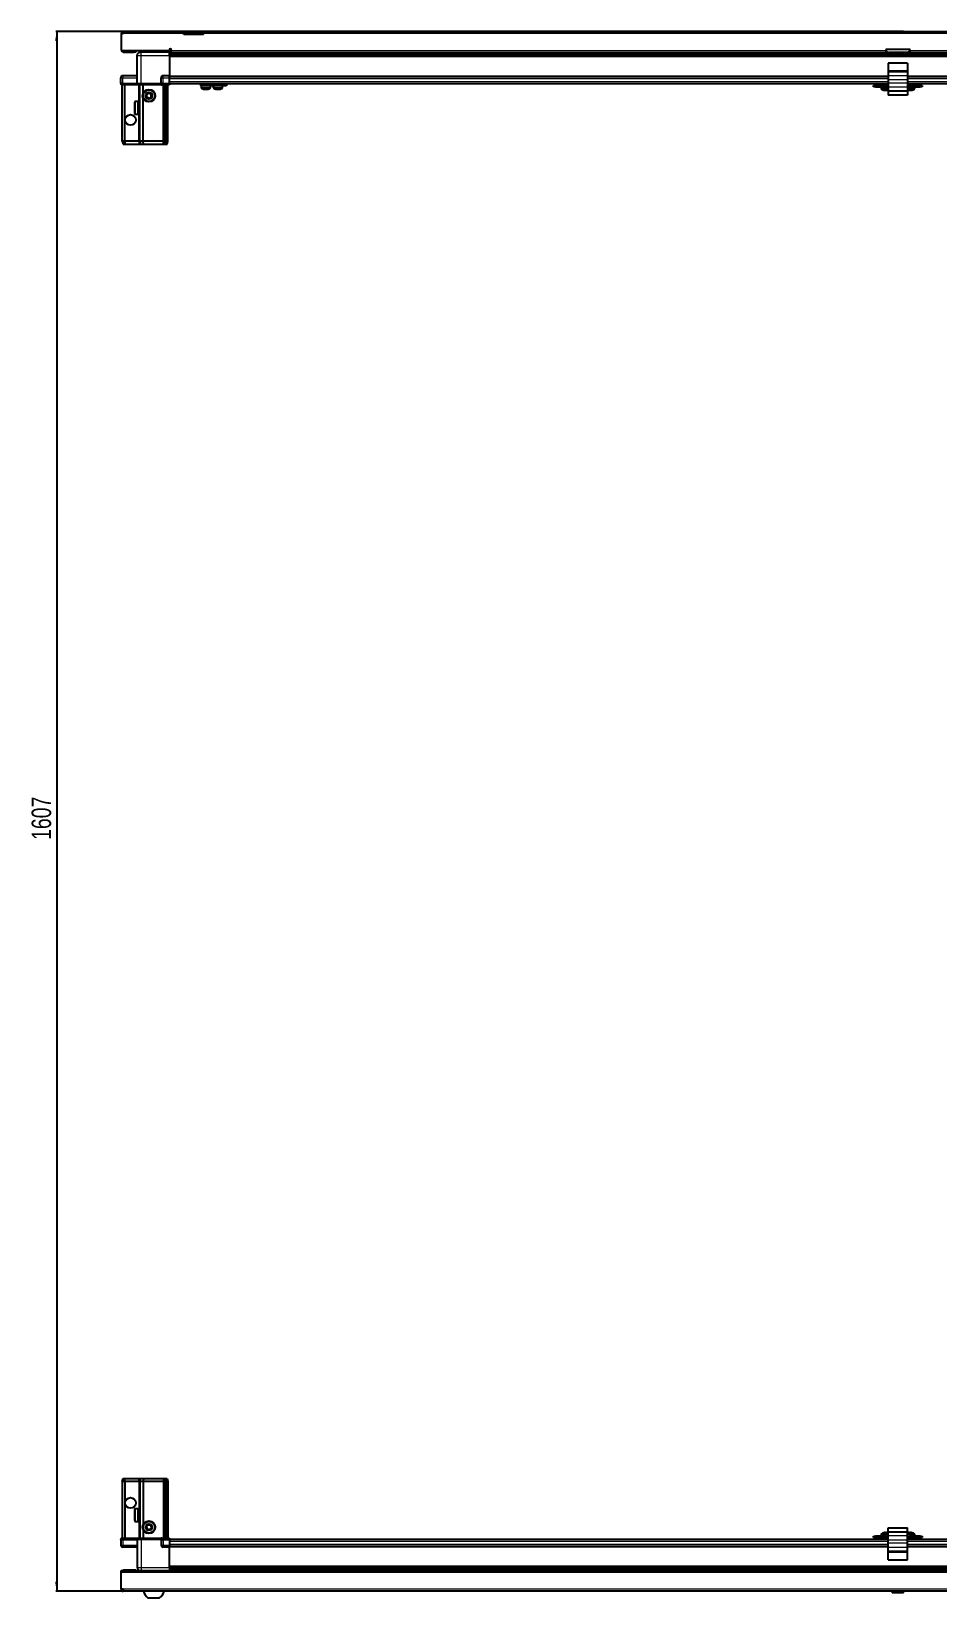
# Model space of a CAD drawing. Header units: millimetres. Extents: x 1132 to 6675, y -642 to 1878.
# Drawn here: x 1220 to 2154, y -642 to 971 of the extents above; entities that cross this region are included whole.
import ezdxf

# ---------------------------------------------------------------- set-up
doc = ezdxf.new("R2010")
doc.units = ezdxf.units.MM
doc.layers.add('FORMAT', color=7, linetype='Continuous')
doc.styles.add('SLDTEXTSTYLE0', font='TXT', dxfattribs={"width": 0.75})
doc.dimstyles.new('SLDDIMSTYLE0', dxfattribs={"dimtxt": 20, "dimasz": 10, "dimexe": 0, "dimexo": 0.0625, "dimgap": 5, "dimtad": 2, "dimdec": 1, "dimrnd": 1e-09, "dimzin": 12, "dimdsep": 46, "dimtxsty": 'SLDTEXTSTYLE0', "dimsah": 1, "dimcen": 0.09, "dimadec": 0, "dimazin": 3, "dimtfac": 1, "dimtofl": 0, "dimtmove": 0, "dimatfit": 3, "dimfxl": 0, "dimfrac": 2, "dimtolj": 1, "dimtzin": 12, "dimarcsym": 0})

# ---------------------------------------------------------------- blocks, each defined once
blk = doc.blocks.new('_D_9')
at = {"layer": 'FORMAT'}
for p, q in [((2106.7, 971.4), (1245.5, 971.4)), ((1246.5, 971.4), (1246.5, -635.6)), ((1315.1, -635.6), (1245.5, -635.6))]:
    blk.add_line(p, q, dxfattribs=at)
for points in [[(1246.5, 971.4), (1244.9, 961.4), (1248, 961.4)], [(1246.5, -635.6), (1248, -625.6), (1244.9, -625.6)]]:
    blk.add_solid(points, dxfattribs=at)
at = {"layer": 'FORMAT', "insert": (1220.7, 138.4), "char_height": 20, "attachment_point": 1, "rotation": 90, "style": 'SLDTEXTSTYLE0'}
blk.add_mtext('1607', dxfattribs=at)

msp = doc.modelspace()

# ---------------------------------------------------------------- linework, layer by layer
at = {"color": 7, "linetype": 'Continuous', "lineweight": 25}
for p, q in [((1313.99, 969.04), (1312.99, 969.04)), ((1312.99, 969.04), (1312.99, 968.14)), ((1313.99, 969.04), (1313.99, 968.14)), ((1314.59, 971.14), (1377.49, 971.14)), ((1377.49, 969.04), (1377.49, 971.14)), ((1377.49, 971.14), (1387.49, 971.14)), ((1387.49, 969.64), (1377.49, 969.64)), ((1377.49, 968.14), (1377.49, 969.04)), ((1387.49, 971.14), (1397.49, 971.14)), ((1397.49, 969.64), (1387.49, 969.64)), ((1397.49, 971.14), (1397.49, 969.04)), ((1397.49, 971.14), (2827.49, 971.14)), ((1397.49, 968.14), (1397.49, 969.04)), ((2106.7, 971.44), (2106.7, 971.14)), ((2106.7, 971.44), (2118.27, 971.44)), ((2118.27, 971.14), (2118.27, 971.44)), ((1312.99, 968.14), (1312.99, 951.64)), ((1313.99, 968.14), (1312.99, 968.14)), ((1362.49, 951.64), (1362.49, 952.49)), ((1364.49, 952.49), (1364.49, 951.74)), ((1397.49, 968.14), (1377.49, 968.14)), ((2124.99, 952.64), (2099.99, 952.64)), ((2099.99, 952.64), (2099.99, 951.74)), ((2124.99, 951.74), (2124.99, 952.64)), ((1312.99, 951.64), (1362.49, 951.64)), ((1315.09, 950.14), (1325.99, 950.14)), ((1327.99, 950.14), (1325.99, 950.14)), ((1327.99, 951.64), (1327.99, 950.14)), ((1329.49, 917.64), (1329.49, 946.64)), ((1333.24, 951.64), (1333.24, 950.14)), ((1362.49, 950.14), (1333.49, 950.14)), ((1359.74, 950.14), (1359.74, 951.64)), ((1362.49, 951.64), (1362.49, 950.14)), ((1362.49, 949.49), (1386.37, 949.49)), ((2862.49, 947.7), (1362.49, 947.7)), ((2862.49, 947.66), (1362.49, 947.66)), ((1362.49, 946.64), (1362.49, 925.64)), ((1364.49, 949.64), (1364.49, 951.74)), ((1364.49, 949.64), (2099.99, 949.64)), ((1380.99, 949.64), (1380.99, 949.49)), ((1381.15, 949.64), (1381.15, 949.49)), ((1381.36, 949.64), (1381.36, 949.49)), ((1381.91, 949.64), (1381.91, 949.49)), ((1382.32, 949.64), (1382.32, 949.49)), ((1383.21, 949.64), (1383.21, 949.49)), ((1383.79, 949.64), (1383.79, 949.49)), ((1384.93, 949.64), (1384.93, 949.49)), ((1385.63, 949.64), (1385.63, 949.49)), ((1386.37, 949.49), (1386.91, 949.49)), ((1386.91, 949.64), (1386.91, 949.49)), ((1386.91, 949.49), (1387.64, 949.49)), ((1386.91, 949.49), (1386.91, 949.49)), ((1387.09, 949.64), (1387.09, 949.49)), ((1387.59, 949.64), (1387.59, 949.49)), ((1387.64, 949.64), (1387.64, 949.49)), ((1387.64, 949.49), (1388.61, 949.49)), ((1387.64, 949.49), (1387.64, 949.49)), ((1388.61, 949.49), (2836.37, 949.49)), ((1388.93, 949.64), (1388.93, 949.49)), ((1388.95, 949.64), (1388.95, 949.49)), ((1389.64, 949.64), (1389.64, 949.49)), ((1390.82, 949.64), (1390.82, 949.49)), ((1391.43, 949.64), (1391.43, 949.49)), ((1392.38, 949.64), (1392.38, 949.49)), ((1392.84, 949.64), (1392.84, 949.49)), ((1393.47, 949.64), (1393.47, 949.49)), ((1393.72, 949.64), (1393.72, 949.49)), ((1393.96, 949.64), (1393.96, 949.49)), ((1393.99, 949.64), (1393.99, 949.49)), ((2099.99, 951.74), (2099.99, 949.64)), ((2122.49, 938.59), (2102.49, 938.59)), ((2102.49, 938.59), (2102.49, 930.86)), ((2121.99, 949.64), (2102.99, 949.64)), ((2122.49, 938.59), (2122.49, 930.86)), ((2124.99, 949.64), (2124.99, 951.74)), ((2124.99, 949.64), (2860.49, 949.64)), ((1312.49, 917.64), (1312.49, 923.64)), ((1329.49, 925.64), (1314.49, 925.64)), ((1353.99, 917.64), (1353.99, 923.64)), ((1362.49, 925.64), (1355.99, 925.64)), ((1362.49, 923.64), (1362.49, 925.64)), ((1362.49, 924.99), (2102.49, 924.99)), ((1362.49, 917.64), (1362.49, 923.64)), ((2102.49, 930.86), (2102.49, 929.42)), ((2102.49, 929.42), (2102.49, 925.65)), ((2102.49, 925.65), (2102.49, 921.33)), ((2102.49, 921.33), (2102.49, 918.1)), ((2122.49, 930.86), (2122.49, 929.42)), ((2122.49, 929.42), (2122.49, 925.65)), ((2122.49, 925.65), (2122.49, 921.33)), ((2122.49, 924.99), (2862.49, 924.99)), ((2122.49, 921.33), (2122.49, 918.1)), ((1312.49, 917.64), (1312.49, 917.31)), ((1312.49, 917.64), (1312.49, 917.64)), ((1312.49, 917.64), (1312.49, 917.31)), ((1314.49, 917.64), (1312.49, 917.64)), ((1312.49, 917.31), (1312.99, 916.44)), ((1312.49, 917.31), (1312.99, 916.44)), ((1312.99, 916.44), (1314.49, 916.44)), ((1313.99, 858.14), (1313.99, 916.44)), ((1314.49, 917.64), (1329.29, 917.64)), ((1329.29, 916.44), (1314.49, 916.44)), ((1316.49, 858.14), (1316.49, 916.44)), ((1329.29, 917.64), (1329.49, 917.64)), ((1329.49, 916.44), (1329.29, 916.44)), ((1329.49, 917.64), (1329.49, 916.44)), ((1329.49, 917.64), (1333.49, 917.64)), ((1333.49, 916.44), (1329.49, 916.44)), ((1331.99, 858.14), (1331.99, 916.44)), ((1333.49, 917.64), (1353.79, 917.64)), ((1353.79, 916.44), (1333.49, 916.44)), ((1335.49, 907.64), (1335.49, 916.44)), ((1353.79, 917.64), (1353.99, 917.64)), ((1353.99, 916.44), (1353.79, 916.44)), ((1353.99, 917.64), (1353.99, 916.44)), ((1355.99, 917.64), (1353.99, 917.64)), ((1353.99, 917.64), (1355.99, 917.64)), ((1353.99, 916.44), (1354.67, 916.44)), ((1362.49, 916.44), (1354.67, 916.44)), ((1355.99, 917.64), (1362.49, 917.64)), ((1355.99, 917.31), (1362.49, 917.31)), ((1356.99, 858.14), (1356.99, 916.44)), ((1357.99, 858.14), (1357.99, 916.44)), ((1359.49, 858.14), (1359.49, 916.44)), ((1360.99, 858.14), (1360.99, 916.44)), ((1362.49, 917.79), (2102.49, 917.79)), ((1362.49, 917.64), (1362.49, 917.31)), ((1362.49, 917.31), (1362.49, 916.44)), ((1394.94, 915.29), (1394.94, 917.79)), ((1397.94, 915.29), (1394.94, 915.29)), ((1395.29, 915.29), (1395.29, 913.39)), ((1397.94, 917.79), (1397.94, 915.29)), ((1418.14, 915.29), (1397.94, 915.29)), ((1404.79, 913.39), (1404.79, 915.29)), ((1407.74, 915.29), (1407.74, 913.39)), ((1407.79, 915.29), (1407.79, 913.39)), ((1417.29, 913.39), (1417.29, 915.29)), ((1418.14, 915.29), (1418.14, 917.79)), ((1421.14, 915.29), (1418.14, 915.29)), ((1421.14, 917.79), (1421.14, 915.29)), ((2087.49, 914.29), (2087.49, 915.79)), ((2087.49, 915.79), (2089.49, 915.79)), ((2089.49, 914.29), (2087.49, 914.29)), ((2089.49, 915.79), (2089.49, 914.29)), ((2089.49, 915.79), (2100.74, 915.79)), ((2089.49, 914.29), (2100.74, 914.29)), ((2095.24, 914.29), (2095.24, 912.39)), ((2097.49, 917.79), (2097.49, 915.79)), ((2100.74, 914.29), (2100.74, 915.79)), ((2100.74, 915.79), (2102.49, 915.79)), ((2102.49, 914.29), (2100.74, 914.29)), ((2102.49, 918.1), (2102.49, 913.77)), ((2102.49, 913.77), (2102.49, 909.79)), ((2122.49, 909.79), (2102.49, 909.79)), ((2102.49, 909.79), (2102.49, 905.79)), ((2122.49, 905.79), (2102.49, 905.79)), ((2122.49, 918.1), (2122.49, 913.77)), ((2122.49, 917.79), (2862.49, 917.79)), ((2122.49, 915.79), (2124.24, 915.79)), ((2124.24, 914.29), (2122.49, 914.29)), ((2122.49, 913.77), (2122.49, 909.79)), ((2122.49, 910.99), (2122.74, 910.91)), ((2122.49, 909.79), (2122.49, 905.79)), ((2124.24, 915.79), (2124.24, 914.29)), ((2124.24, 915.79), (2135.49, 915.79)), ((2124.24, 914.29), (2135.49, 914.29)), ((2127.49, 915.79), (2127.49, 917.79)), ((2129.74, 912.39), (2129.74, 914.29)), ((2135.49, 914.29), (2135.49, 915.79)), ((2135.49, 915.79), (2137.49, 915.79)), ((2137.49, 914.29), (2135.49, 914.29)), ((2137.49, 915.79), (2137.49, 914.29)), ((1326.79, 886.94), (1326.79, 898.34)), ((1330.49, 899.14), (1327.59, 899.14)), ((1329.99, 899.05), (1330.49, 899.05)), ((1329.99, 899.05), (1329.99, 898.88)), ((1329.99, 898.88), (1330.49, 898.88)), ((1329.99, 898.39), (1330.49, 898.39)), ((1329.99, 898.39), (1329.99, 898.01)), ((1329.99, 898.01), (1330.49, 898.01)), ((1329.99, 897.18), (1330.49, 897.18)), ((1329.99, 897.18), (1329.99, 896.62)), ((1329.99, 896.62), (1330.49, 896.62)), ((1329.99, 895.52), (1330.49, 895.52)), ((1329.99, 895.52), (1329.99, 894.84)), ((1329.99, 894.84), (1330.49, 894.84)), ((1329.99, 893.58), (1330.49, 893.58)), ((1329.99, 893.58), (1329.99, 892.84)), ((1329.99, 893.27), (1330.49, 893.27)), ((1329.99, 892.84), (1330.49, 892.84)), ((1329.99, 891.54), (1330.49, 891.54)), ((1329.99, 891.54), (1329.99, 890.82)), ((1329.99, 891.41), (1330.49, 891.41)), ((1329.99, 890.82), (1330.49, 890.82)), ((1329.99, 889.62), (1330.49, 889.62)), ((1329.99, 889.62), (1329.99, 888.98)), ((1329.99, 888.98), (1330.49, 888.98)), ((1329.99, 887.99), (1330.49, 887.99)), ((1329.99, 887.99), (1329.99, 887.5)), ((1329.99, 887.5), (1330.49, 887.5)), ((1330.49, 899.05), (1330.49, 899.14)), ((1330.49, 898.88), (1330.49, 899.05)), ((1330.49, 898.39), (1330.49, 898.88)), ((1330.49, 898.01), (1330.49, 898.39)), ((1330.49, 897.18), (1330.49, 898.01)), ((1330.49, 896.62), (1330.49, 897.18)), ((1330.59, 897.04), (1330.49, 897.04)), ((1330.49, 895.52), (1330.49, 896.62)), ((1330.49, 894.84), (1330.49, 895.52)), ((1330.49, 893.58), (1330.49, 894.84)), ((1330.49, 893.27), (1330.49, 893.58)), ((1330.49, 891.54), (1330.49, 892.84)), ((1330.49, 890.82), (1330.49, 891.41)), ((1330.49, 889.62), (1330.49, 890.82)), ((1330.49, 888.98), (1330.49, 889.62)), ((1330.49, 887.99), (1330.49, 888.98)), ((1330.49, 888.24), (1330.59, 888.24)), ((1330.49, 887.5), (1330.49, 887.99)), ((1330.49, 886.81), (1330.49, 887.5)), ((1330.59, 895.53), (1330.59, 897.04)), ((1330.59, 888.24), (1330.59, 895.53)), ((1331.47, 895.95), (1330.99, 896.64)), ((1330.99, 888.64), (1330.99, 896.64)), ((1330.99, 888.64), (1331.47, 889.33)), ((1331.96, 896.64), (1331.47, 895.95)), ((1331.47, 889.33), (1331.47, 895.95)), ((1331.47, 889.33), (1331.96, 888.64)), ((1331.99, 896.64), (1331.96, 896.64)), ((1331.96, 888.64), (1331.96, 896.64)), ((1331.96, 888.64), (1331.99, 888.64)), ((1335.49, 858.14), (1335.49, 902.64)), ((1327.59, 886.14), (1330.49, 886.14)), ((1329.99, 886.81), (1330.49, 886.81)), ((1329.99, 886.81), (1329.99, 886.52)), ((1329.99, 886.52), (1330.49, 886.52)), ((1329.99, 886.21), (1330.49, 886.21)), ((1329.99, 886.21), (1329.99, 886.14)), ((1329.99, 886.14), (1330.49, 886.14)), ((1330.49, 886.52), (1330.49, 886.81)), ((1330.49, 886.21), (1330.49, 886.52)), ((1330.49, 886.14), (1330.49, 886.21)), ((1330.49, 886.14), (1330.49, 886.14)), ((1316.49, 858.14), (1313.99, 858.14)), ((1313.99, 858.14), (1314.79, 855.14)), ((1330.99, 858.14), (1316.49, 858.14)), ((1316.49, 858.14), (1316.64, 855.14)), ((1331.99, 858.14), (1330.99, 858.14)), ((1335.49, 858.14), (1331.99, 858.14)), ((1331.99, 858.14), (1332.79, 855.14)), ((1355.99, 858.14), (1335.49, 858.14)), ((1335.82, 855.14), (1335.49, 858.14)), ((1356.99, 858.14), (1355.99, 858.14)), ((1357.99, 858.14), (1356.99, 858.14)), ((1357.79, 855.14), (1356.99, 858.14)), ((1359.49, 858.14), (1357.99, 858.14)), ((1358.53, 855.14), (1357.99, 858.14)), ((1359.03, 855.14), (1359.49, 858.14)), ((1360.99, 858.14), (1359.49, 858.14)), ((1360.18, 855.14), (1360.99, 858.14)), ((1314.79, 855.14), (1316.64, 855.14)), ((1316.64, 855.14), (1330.99, 855.14)), ((1330.99, 855.14), (1332.79, 855.14)), ((1332.79, 855.14), (1335.82, 855.14)), ((1335.82, 855.14), (1355.99, 855.14)), ((1355.99, 855.14), (1357.79, 855.14)), ((1357.79, 855.14), (1358.53, 855.14)), ((1358.53, 855.14), (1359.03, 855.14)), ((1359.03, 855.14), (1360.18, 855.14)), ((1313.99, -522.56), (1314.79, -519.56)), ((1316.49, -522.56), (1313.99, -522.56)), ((1313.99, -522.56), (1313.99, -580.86)), ((1314.79, -519.56), (1316.64, -519.56)), ((1316.49, -522.56), (1316.64, -519.56)), ((1330.99, -522.56), (1316.49, -522.56)), ((1316.49, -522.56), (1316.49, -580.86)), ((1316.64, -519.56), (1330.99, -519.56)), ((1330.99, -519.56), (1332.79, -519.56)), ((1331.99, -522.56), (1330.99, -522.56)), ((1331.99, -522.56), (1332.79, -519.56)), ((1331.99, -522.56), (1331.99, -580.86)), ((1335.49, -522.56), (1331.99, -522.56)), ((1332.79, -519.56), (1335.82, -519.56)), ((1335.82, -519.56), (1335.49, -522.56)), ((1355.99, -522.56), (1335.49, -522.56)), ((1335.49, -522.56), (1335.49, -567.06)), ((1335.82, -519.56), (1355.99, -519.56)), ((1355.99, -519.56), (1357.79, -519.56)), ((1356.99, -522.56), (1355.99, -522.56)), ((1357.79, -519.56), (1356.99, -522.56)), ((1356.99, -522.56), (1356.99, -580.86)), ((1357.99, -522.56), (1356.99, -522.56)), ((1357.79, -519.56), (1358.53, -519.56)), ((1358.53, -519.56), (1357.99, -522.56)), ((1357.99, -522.56), (1357.99, -580.86)), ((1359.49, -522.56), (1357.99, -522.56)), ((1358.53, -519.56), (1359.03, -519.56)), ((1359.03, -519.56), (1360.18, -519.56)), ((1359.03, -519.56), (1359.49, -522.56)), ((1359.49, -522.56), (1359.49, -580.86)), ((1360.99, -522.56), (1359.49, -522.56)), ((1360.18, -519.56), (1360.99, -522.56)), ((1360.99, -522.56), (1360.99, -580.86)), ((1326.79, -562.76), (1326.79, -551.36)), ((1329.99, -550.56), (1327.59, -550.56)), ((1327.59, -563.56), (1329.99, -563.56)), ((1329.99, -550.56), (1329.99, -550.57)), ((1329.99, -550.57), (1330.49, -550.57)), ((1329.99, -550.75), (1330.49, -550.75)), ((1329.99, -550.75), (1329.99, -550.97)), ((1329.99, -550.97), (1330.49, -550.97)), ((1329.99, -551.55), (1330.49, -551.55)), ((1329.99, -551.55), (1329.99, -551.97)), ((1329.99, -551.97), (1330.49, -551.97)), ((1329.99, -552.88), (1330.49, -552.88)), ((1329.99, -552.88), (1329.99, -553.47)), ((1329.99, -553.47), (1330.49, -553.47)), ((1329.99, -554.62), (1330.49, -554.62)), ((1329.99, -554.62), (1329.99, -555.32)), ((1329.99, -555.32), (1330.49, -555.32)), ((1329.99, -556.61), (1330.49, -556.61)), ((1329.99, -556.61), (1329.99, -557.34)), ((1329.99, -556.75), (1330.49, -556.75)), ((1329.99, -557.25), (1330.49, -557.25)), ((1329.99, -557.34), (1330.49, -557.34)), ((1329.99, -558.63), (1330.49, -558.63)), ((1329.99, -558.63), (1329.99, -559.34)), ((1329.99, -559.34), (1330.49, -559.34)), ((1329.99, -560.5), (1330.49, -560.5)), ((1329.99, -560.5), (1329.99, -561.11)), ((1329.99, -561.11), (1330.49, -561.11)), ((1329.99, -562.04), (1330.49, -562.04)), ((1329.99, -562.04), (1329.99, -562.48)), ((1329.99, -562.48), (1330.49, -562.48)), ((1329.99, -563.09), (1330.49, -563.09)), ((1329.99, -563.09), (1329.99, -563.32)), ((1329.99, -563.32), (1330.49, -563.32)), ((1329.99, -563.54), (1330.49, -563.54)), ((1329.99, -563.54), (1329.99, -563.56)), ((1329.99, -563.55), (1330.49, -563.55)), ((1330.49, -550.75), (1330.49, -550.57)), ((1330.49, -550.97), (1330.49, -550.75)), ((1330.49, -551.55), (1330.49, -550.97)), ((1330.49, -551.97), (1330.49, -551.55)), ((1330.49, -552.88), (1330.49, -551.97)), ((1330.59, -552.66), (1330.49, -552.66)), ((1330.49, -553.47), (1330.49, -552.88)), ((1330.49, -554.62), (1330.49, -553.47)), ((1330.49, -555.32), (1330.49, -554.62)), ((1330.49, -556.61), (1330.49, -555.32)), ((1330.49, -556.75), (1330.49, -556.61)), ((1330.49, -557.34), (1330.49, -557.25)), ((1330.49, -558.63), (1330.49, -557.34)), ((1330.49, -559.34), (1330.49, -558.63)), ((1330.49, -560.5), (1330.49, -559.34)), ((1330.49, -561.11), (1330.49, -560.5)), ((1330.49, -562.04), (1330.49, -561.11)), ((1330.49, -561.46), (1330.59, -561.46)), ((1330.49, -562.48), (1330.49, -562.04)), ((1330.49, -563.09), (1330.49, -562.48)), ((1330.49, -563.32), (1330.49, -563.09)), ((1330.49, -563.54), (1330.49, -563.32)), ((1330.49, -563.55), (1330.49, -563.54)), ((1330.59, -561.46), (1330.59, -552.66)), ((1331.47, -553.75), (1330.99, -553.06)), ((1330.99, -561.06), (1330.99, -553.06)), ((1330.99, -561.06), (1331.47, -560.37)), ((1331.96, -553.06), (1331.47, -553.75)), ((1331.47, -560.37), (1331.47, -553.75)), ((1331.47, -560.37), (1331.96, -561.06)), ((1331.99, -553.06), (1331.96, -553.06)), ((1331.96, -561.06), (1331.96, -553.06)), ((1331.96, -561.06), (1331.99, -561.06)), ((1312.99, -580.86), (1312.49, -581.72)), ((1314.49, -580.86), (1312.99, -580.86)), ((1314.49, -580.86), (1329.29, -580.86)), ((1329.29, -580.86), (1329.49, -580.86)), ((1329.49, -582.06), (1329.49, -580.86)), ((1329.49, -580.86), (1333.49, -580.86)), ((1333.49, -580.86), (1353.79, -580.86)), ((1335.49, -572.06), (1335.49, -580.86)), ((1353.79, -580.86), (1353.99, -580.86)), ((1353.99, -582.06), (1353.99, -580.86)), ((1354.67, -580.86), (1353.99, -580.86)), ((1354.67, -580.86), (1362.49, -580.86)), ((1362.49, -580.86), (1362.49, -581.72)), ((2087.49, -580.21), (2087.49, -578.71)), ((2087.49, -578.71), (2089.49, -578.71)), ((2089.49, -580.21), (2087.49, -580.21)), ((2089.49, -578.71), (2089.49, -580.21)), ((2100.74, -578.71), (2089.49, -578.71)), ((2100.74, -580.21), (2089.49, -580.21)), ((2095.24, -576.8), (2095.24, -578.71)), ((2097.49, -580.21), (2097.49, -582.21)), ((2100.74, -580.21), (2100.74, -578.71)), ((2100.74, -578.71), (2102.49, -578.71)), ((2102.49, -580.21), (2100.74, -580.21)), ((2101.16, -575.22), (2101.16, -575.23)), ((2102.49, -570.21), (2122.49, -570.21)), ((2102.49, -574.21), (2102.49, -570.21)), ((2102.49, -574.21), (2122.49, -574.21)), ((2102.49, -578.19), (2102.49, -574.21)), ((2102.49, -582.52), (2102.49, -578.19)), ((2122.49, -574.21), (2122.49, -570.21)), ((2122.49, -578.19), (2122.49, -574.21)), ((2122.49, -582.52), (2122.49, -578.19)), ((2122.49, -578.71), (2124.24, -578.71)), ((2124.24, -580.21), (2122.49, -580.21)), ((2124.24, -578.71), (2124.24, -580.21)), ((2135.49, -578.71), (2124.24, -578.71)), ((2135.49, -580.21), (2124.24, -580.21)), ((2126.16, -575.22), (2126.16, -575.23)), ((2127.49, -582.21), (2127.49, -580.21)), ((2129.74, -578.71), (2129.74, -576.8)), ((2135.49, -580.21), (2135.49, -578.71)), ((2135.49, -578.71), (2137.49, -578.71)), ((2137.49, -580.21), (2135.49, -580.21)), ((2137.49, -578.71), (2137.49, -580.21)), ((1312.49, -582.06), (1312.49, -581.72)), ((1312.49, -582.06), (1314.49, -582.06)), ((1312.49, -582.06), (1312.49, -588.06)), ((1329.29, -582.06), (1314.49, -582.06)), ((1314.49, -582.06), (1329.29, -582.06)), ((1329.49, -590.06), (1314.49, -590.06)), ((1329.49, -582.06), (1329.29, -582.06)), ((1333.49, -582.06), (1329.49, -582.06)), ((1329.49, -582.06), (1329.49, -611.06)), ((1353.79, -582.06), (1333.49, -582.06)), ((1353.99, -582.06), (1353.79, -582.06)), ((1353.99, -582.06), (1355.99, -582.06)), ((1353.99, -582.06), (1353.99, -588.06)), ((1362.49, -581.72), (1355.99, -581.72)), ((1362.49, -582.06), (1355.99, -582.06)), ((1355.99, -582.06), (1362.49, -582.06)), ((1362.49, -590.06), (1355.99, -590.06)), ((1362.49, -581.72), (1362.49, -581.72)), ((1362.49, -582.06), (1362.49, -581.72)), ((1362.49, -582.06), (1362.49, -582.06)), ((1362.49, -582.06), (1362.49, -588.06)), ((2102.49, -582.21), (1362.49, -582.21)), ((1362.49, -588.06), (1362.49, -590.06)), ((2102.49, -589.41), (1362.49, -589.41)), ((1362.49, -611.06), (1362.49, -590.06)), ((2102.49, -585.74), (2102.49, -582.52)), ((2102.49, -590.07), (2102.49, -585.74)), ((2102.49, -593.84), (2102.49, -590.07)), ((2102.49, -595.28), (2102.49, -593.84)), ((2102.49, -603.01), (2102.49, -595.28)), ((2862.49, -582.21), (2122.49, -582.21)), ((2122.49, -585.74), (2122.49, -582.52)), ((2122.49, -590.07), (2122.49, -585.74)), ((2862.49, -589.41), (2122.49, -589.41)), ((2122.49, -593.84), (2122.49, -590.07)), ((2122.49, -595.28), (2122.49, -593.84)), ((2122.49, -603.01), (2122.49, -595.28)), ((1362.49, -612.08), (2862.49, -612.08)), ((1362.49, -612.12), (2862.49, -612.12)), ((2102.49, -603.01), (2122.49, -603.01)), ((1312.99, -614.06), (2911.99, -614.06)), ((1312.99, -616.16), (1312.99, -614.06)), ((1312.99, -633.46), (1312.99, -616.16)), ((1327.99, -613.96), (1315.09, -613.96)), ((1327.99, -613.96), (1327.99, -614.06)), ((1386.37, -613.91), (1362.49, -613.91)), ((1380.99, -614.06), (1380.99, -613.91)), ((1381.03, -614.06), (1381.03, -613.91)), ((1381.3, -614.06), (1381.3, -613.91)), ((1381.56, -614.06), (1381.56, -613.91)), ((1382.21, -614.06), (1382.21, -613.91)), ((1382.67, -614.06), (1382.67, -613.91)), ((1383.64, -614.06), (1383.64, -613.91)), ((1384.26, -614.06), (1384.26, -613.91)), ((1385.45, -614.06), (1385.45, -613.91)), ((1386.11, -614.06), (1386.11, -613.91)), ((1386.16, -614.06), (1386.16, -613.91)), ((1387.45, -613.91), (1386.37, -613.91)), ((1388.19, -613.91), (1387.45, -613.91)), ((1387.45, -614.06), (1387.45, -613.91)), ((1387.45, -613.91), (1387.45, -613.91)), ((1387.47, -614.06), (1387.47, -613.91)), ((1387.96, -614.06), (1387.96, -613.91)), ((1388.19, -614.06), (1388.19, -613.91)), ((1388.61, -613.91), (1388.19, -613.91)), ((1388.19, -613.91), (1388.19, -613.91)), ((2836.37, -613.91), (1388.61, -613.91)), ((1389.46, -614.06), (1389.46, -613.91)), ((1390.15, -614.06), (1390.15, -613.91)), ((1391.28, -614.06), (1391.28, -613.91)), ((1391.86, -614.06), (1391.86, -613.91)), ((1392.73, -614.06), (1392.73, -613.91)), ((1393.13, -614.06), (1393.13, -613.91)), ((1393.66, -614.06), (1393.66, -613.91)), ((1393.85, -614.06), (1393.85, -613.91)), ((1393.99, -614.06), (1393.99, -613.91)), ((1315.09, -633.46), (1312.99, -633.46)), ((1315.09, -633.46), (1315.09, -635.56)), ((2909.89, -635.56), (1315.09, -635.56)), ((1340.49, -642.16), (1352.49, -642.16)), ((2107.69, -635.56), (2106.7, -636.54)), ((2106.7, -636.54), (2106.7, -637.06)), ((2118.27, -636.54), (2106.7, -636.54)), ((2118.27, -637.06), (2106.7, -637.06)), ((2118.27, -636.54), (2117.29, -635.56)), ((2118.27, -637.06), (2118.27, -636.54))]:
    msp.add_line(p, q, dxfattribs=at)
at = {"color": 8, "linetype": 'Continuous', "lineweight": 18}
for p, q in [((1377.49, 969.04), (1313.99, 969.04)), ((1387.49, 969.64), (1387.49, 971.14)), ((2827.49, 969.04), (1397.49, 969.04)), ((1315.09, 951.64), (1315.09, 950.14)), ((1325.99, 950.14), (1325.99, 951.64)), ((1333.49, 946.64), (1362.49, 946.64)), ((1333.49, 917.64), (1333.49, 946.64)), ((1362.49, 950.14), (1364.49, 950.14)), ((2862.49, 948.91), (1362.49, 948.91)), ((1362.49, 946.46), (2862.49, 946.46)), ((2862.49, 945.04), (1362.49, 945.04)), ((1364.49, 951.74), (2099.99, 951.74)), ((2099.99, 950.14), (2101.33, 950.14)), ((2123.65, 950.14), (2124.99, 950.14)), ((2124.99, 951.74), (2860.49, 951.74)), ((1312.49, 923.64), (1314.49, 923.64)), ((1314.49, 925.64), (1314.49, 923.64)), ((1314.49, 917.64), (1314.49, 923.64)), ((1314.49, 923.64), (1329.49, 923.64)), ((1353.99, 923.64), (1355.99, 923.64)), ((1355.99, 923.64), (1355.99, 925.64)), ((1355.99, 923.64), (1362.49, 923.64)), ((1355.99, 917.64), (1355.99, 923.64)), ((1362.49, 925.64), (2102.49, 925.64)), ((1362.49, 922.99), (2102.49, 922.99)), ((1362.49, 919.79), (2102.49, 919.79)), ((2122.49, 930.86), (2102.49, 930.86)), ((2122.49, 929.42), (2102.49, 929.42)), ((2122.49, 925.65), (2102.49, 925.65)), ((2122.49, 921.33), (2102.49, 921.33)), ((2122.49, 925.64), (2862.49, 925.64)), ((2122.49, 922.99), (2862.49, 922.99)), ((2122.49, 919.79), (2862.49, 919.79)), ((1314.49, 917.64), (1314.49, 916.44)), ((1329.29, 916.44), (1329.29, 917.64)), ((1330.99, 896.64), (1330.99, 916.44)), ((1333.49, 917.64), (1333.49, 916.44)), ((1353.79, 916.44), (1353.79, 917.64)), ((1355.99, 917.64), (1355.99, 917.31)), ((1355.99, 858.14), (1355.99, 916.44)), ((1404.79, 913.39), (1395.29, 913.39)), ((1404.59, 913.02), (1395.48, 913.02)), ((1407.79, 913.39), (1407.74, 913.39)), ((1417.29, 913.39), (1407.79, 913.39)), ((1407.98, 913.02), (1407.93, 913.02)), ((1417.09, 913.02), (1407.98, 913.02)), ((2102.49, 912.39), (2095.24, 912.39)), ((2102.49, 912.02), (2095.43, 912.02)), ((2122.49, 918.1), (2102.49, 918.1)), ((2122.49, 913.77), (2102.49, 913.77)), ((2129.74, 912.39), (2122.49, 912.39)), ((2129.54, 912.02), (2122.49, 912.02)), ((1327.59, 886.14), (1327.59, 899.14)), ((1330.99, 858.14), (1330.99, 888.64)), ((1330.99, 858.14), (1330.99, 855.14)), ((1355.99, 855.14), (1355.99, 858.14)), ((1330.99, -522.56), (1330.99, -519.56)), ((1330.99, -522.56), (1330.99, -553.06)), ((1355.99, -519.56), (1355.99, -522.56)), ((1355.99, -522.56), (1355.99, -580.86)), ((1327.59, -563.56), (1327.59, -550.56)), ((1330.99, -561.06), (1330.99, -580.86)), ((1314.49, -582.06), (1314.49, -580.86)), ((1329.29, -582.06), (1329.29, -580.86)), ((1333.49, -582.06), (1333.49, -580.86)), ((1353.79, -582.06), (1353.79, -580.86)), ((2095.24, -576.8), (2099.99, -576.8)), ((2095.43, -576.43), (2099.99, -576.43)), ((2099.99, -576.43), (2102.49, -576.43)), ((2099.99, -576.8), (2102.49, -576.8)), ((2102.49, -578.19), (2122.49, -578.19)), ((2122.49, -576.43), (2124.99, -576.43)), ((2122.49, -576.8), (2124.99, -576.8)), ((2124.99, -576.43), (2129.54, -576.43)), ((2124.99, -576.8), (2129.74, -576.8)), ((1312.49, -588.06), (1314.49, -588.06)), ((1314.49, -582.06), (1314.49, -588.06)), ((1314.49, -588.06), (1329.49, -588.06)), ((1314.49, -590.06), (1314.49, -588.06)), ((1333.49, -582.06), (1333.49, -611.06)), ((1353.99, -588.06), (1355.99, -588.06)), ((1355.99, -582.06), (1355.99, -581.72)), ((1355.99, -582.06), (1355.99, -588.06)), ((1355.99, -588.06), (1362.49, -588.06)), ((1355.99, -588.06), (1355.99, -590.06)), ((1362.49, -582.06), (1362.49, -581.72)), ((2102.49, -584.21), (1362.49, -584.21)), ((2102.49, -587.41), (1362.49, -587.41)), ((2102.49, -590.06), (1362.49, -590.06)), ((2102.49, -582.52), (2122.49, -582.52)), ((2102.49, -585.74), (2122.49, -585.74)), ((2102.49, -590.07), (2122.49, -590.07)), ((2102.49, -593.84), (2122.49, -593.84)), ((2102.49, -595.28), (2122.49, -595.28)), ((2862.49, -584.21), (2122.49, -584.21)), ((2862.49, -587.41), (2122.49, -587.41)), ((2862.49, -590.06), (2122.49, -590.06)), ((1333.49, -611.06), (1362.49, -611.06)), ((1362.49, -609.46), (2862.49, -609.46)), ((2862.49, -610.88), (1362.49, -610.88)), ((2911.99, -616.16), (1312.99, -616.16)), ((1315.09, -614.06), (1315.09, -613.96)), ((1362.49, -613.32), (2862.49, -613.32)), ((2909.89, -633.46), (1315.09, -633.46))]:
    msp.add_line(p, q, dxfattribs=at)
at = {"color": 7, "linetype": 'Continuous', "lineweight": 25, "flags": 128}
for points in [[(2102.49, -575.41), (2102.48, -575.41), (2102.17, -575.31)], [(2122.84, -575.3), (2122.52, -575.4), (2122.49, -575.41)], [(1315.09, -613.96), (1314.68, -614), (1314.45, -614.06)]]:
    msp.add_lwpolyline(points, dxfattribs=at)
at = {"color": 7, "linetype": 'Continuous', "lineweight": 25}
for centre, radius in [((1341.49, 905.14), 6.5), ((1341.49, 905.14), 3.46), ((1322.49, 880.14), 5.5), ((1322.49, -544.56), 5.5), ((1341.49, -569.56), 6.5), ((1341.49, -569.56), 3.46)]:
    msp.add_circle(centre, radius, dxfattribs=at)
at = {"color": 8, "linetype": 'Continuous', "lineweight": 18}
for centre in [(1341.49, 905.14), (1341.49, -569.56)]:
    msp.add_circle(centre, 5.7, dxfattribs=at)
at = {"color": 7, "linetype": 'Continuous', "lineweight": 25}
for centre, radius, start, end in [((1363.49, 952.49), 1, 0, 180), ((2102.99, 952.64), 3, 180, 270), ((2121.99, 952.64), 3, 270, 360), ((1315.09, 952.24), 2.1, 196.60155, 270), ((1314.49, 923.64), 2, 90, 180), ((1355.99, 923.64), 2, 90, 180), ((1341.49, 905.14), 2.5, 134.92207, 194.92207), ((1341.49, 905.14), 2.5, 194.92207, 254.92207), ((1341.49, 905.14), 2.5, 74.92207, 134.92207), ((1341.49, 905.14), 2.5, 14.92207, 74.92207), ((1341.49, 905.14), 2.5, 314.92207, 14.92207), ((1395.74, 913.39), 0.45, 180, 235.28209), ((1400.04, 919.59), 8, 235.28209, 258.9392), ((1400.04, 919.59), 8, 281.00757, 304.71791), ((1404.34, 913.39), 0.45, 304.71791, 0), ((1408.19, 913.39), 0.45, 180, 235.28209), ((1408.24, 913.39), 0.45, 180, 235.28209), ((1412.49, 919.59), 8, 235.28209, 255.8287), ((1412.54, 919.59), 8, 235.28209, 259.06255), ((1412.54, 919.59), 8, 280.87532, 304.71791), ((1416.84, 913.39), 0.45, 304.71791, 0), ((2095.69, 912.39), 0.45, 180, 235.28209), ((2099.99, 918.59), 8, 235.28209, 259.10263), ((2099.99, 918.59), 8, 280.79755, 288.20996), ((2124.99, 918.59), 8, 286.33055, 304.71791), ((2129.29, 912.39), 0.45, 304.71791, 0), ((1327.59, 898.34), 0.8, 90, 180), ((1330.99, 897.04), 0.4, 180, 270), ((1330.99, 888.24), 0.4, 90, 180), ((1341.49, 905.14), 2.5, 254.92207, 314.92207), ((1327.59, 886.94), 0.8, 180, 270), ((1327.59, -551.36), 0.8, 90, 180), ((1327.59, -562.76), 0.8, 180, 270), ((1330.99, -552.66), 0.4, 180, 270), ((1330.99, -561.46), 0.4, 90, 180), ((1341.49, -569.56), 2.5, 147.37605, 207.37605), ((1341.49, -569.56), 2.5, 207.37605, 267.37605), ((1341.49, -569.56), 2.5, 87.37605, 147.37605), ((1341.49, -569.56), 2.5, 267.37605, 327.37605), ((1341.49, -569.56), 2.5, 27.37605, 87.37605), ((1341.49, -569.56), 2.5, 327.37605, 27.37605), ((2095.69, -576.8), 0.45, 124.71791, 180), ((2099.99, -583.01), 8, 105.59831, 124.71791), ((2124.99, -583.01), 8, 55.28209, 74.20809), ((2129.29, -576.8), 0.45, 0, 55.28209), ((1314.49, -588.06), 2, 180, 270), ((1355.99, -588.06), 2, 180, 270), ((1315.09, -633.46), 2.1, 180, 270), ((1315.09, -633.46), 0.6, 180, 270), ((1347.51, -632.54), 11.91, 194.70035, 233.8734), ((1345.46, -632.54), 11.91, 306.1266, 345.29965)]:
    msp.add_arc(centre, radius, start, end, dxfattribs=at)
for centre, start_param, end_param in [((1355.99, 913.84), 0, 0.7227342), ((1355.99, -578.26), 2.4188584, 3.1415927)]:
    msp.add_ellipse(centre, major_axis=(0, 3.46), ratio=0.5773503, start_param=start_param, end_param=end_param, dxfattribs=at)
for points, knots in [([(1314.58, 971.05), (1314.5, 971.04), (1314.18, 970.99), (1313.7, 970.66), (1313.23, 970.11), (1313.02, 969.53), (1313, 969.17), (1312.99, 969.04)], [0, 0, 0, 0, 0.0862, 0.3453145, 0.6044258, 0.863537, 1, 1, 1, 1]), ([(1313.99, 969.04), (1314.03, 969.29), (1314.12, 969.79), (1314.26, 970.43), (1314.39, 970.89), (1314.5, 971.11), (1314.57, 971.13), (1314.59, 971.14)], [0, 0, 0, 0, 0.23025534, 0.4485219, 0.6667858, 0.88504963, 1, 1, 1, 1]), ([(1329.49, 946.64), (1329.54, 947.08), (1329.61, 947.76), (1330.04, 948.57), (1330.5, 949.13), (1331.06, 949.59), (1331.87, 950.02), (1332.55, 950.09), (1332.99, 950.14)], [0, 0, 0, 0, 0.2394568, 0.3683607, 0.5, 0.6316393, 0.7605432, 1, 1, 1, 1]), ([(1333.49, 950.14), (1333.42, 950.14), (1333.29, 950.14), (1333.13, 950.14), (1333.01, 950.14), (1333, 950.14), (1332.99, 950.14)], [0, 0, 0, 0, 0.2493943, 0.5003335, 0.7501667, 1, 1, 1, 1]), ([(1362.49, 946.64), (1362.49, 947.03), (1362.49, 947.82), (1362.49, 948.87), (1362.49, 949.66), (1362.49, 950.08), (1362.49, 950.12), (1362.49, 950.14)], [0, 0, 0, 0, 0.2146939, 0.4293877, 0.6440816, 0.8587754, 1, 1, 1, 1]), ([(1338.7, 905.89), (1339.07, 906.26), (1339.75, 906.94), (1340.43, 907.62), (1340.75, 907.93)], [0, 0, 0, 0, 0.53468586, 1, 1, 1, 1]), ([(1339.44, 903.1), (1339.36, 903.44), (1339.14, 904.23), (1338.89, 905.19), (1338.73, 905.77), (1338.7, 905.89)], [0, 0, 0, 0, 0.3629006, 0.8668753, 1, 1, 1, 1]), ([(1340.75, 907.93), (1341.24, 907.8), (1342.17, 907.55), (1343.1, 907.3), (1343.53, 907.18)], [0, 0, 0, 0, 0.5346859, 1, 1, 1, 1]), ([(1344.28, 904.39), (1343.91, 904.03), (1343.23, 903.34), (1342.55, 902.67), (1342.23, 902.35)], [0, 0, 0, 0, 0.5346859, 1, 1, 1, 1]), ([(1343.53, 907.18), (1343.56, 907.06), (1343.72, 906.48), (1343.98, 905.52), (1344.19, 904.72), (1344.28, 904.39)], [0, 0, 0, 0, 0.13312467, 0.63709944, 1, 1, 1, 1]), ([(1398.54, 911.74), (1398.54, 911.74), (1398.54, 911.73), (1398.4, 911.76), (1398.22, 911.82), (1398.07, 911.87), (1398, 911.9), (1397.99, 911.91), (1397.99, 911.91), (1398, 911.91), (1398.02, 911.91), (1398.09, 911.9), (1398.38, 911.83), (1398.76, 911.76), (1399.17, 911.73), (1399.45, 911.75), (1399.6, 911.82), (1399.71, 911.89), (1399.78, 911.91), (1399.8, 911.91), (1399.83, 911.91), (1399.85, 911.91), (1399.89, 911.91), (1399.99, 911.88), (1400.15, 911.81), (1400.37, 911.75), (1400.67, 911.73), (1401.01, 911.75), (1401.32, 911.8), (1401.56, 911.85), (1401.68, 911.88), (1401.76, 911.89), (1401.81, 911.91), (1401.85, 911.91), (1401.86, 911.91), (1401.87, 911.91), (1401.87, 911.91)], [0, 0, 0, 0, 0.0260981, 0.0798373, 0.1372046, 0.1783571, 0.1990393, 0.2033396, 0.2076895, 0.2107229, 0.2145438, 0.2214795, 0.2486016, 0.3557772, 0.404897, 0.4544227, 0.54605, 0.5914038, 0.5971187, 0.6013251, 0.6043817, 0.6074438, 0.6119905, 0.6242286, 0.6785193, 0.7597502, 0.8043048, 0.8490258, 0.923625, 0.9513598, 0.9687075, 0.9799959, 0.9911421, 0.9954732, 0.998845, 1, 1, 1, 1]), ([(1401.87, 911.91), (1401.88, 911.91), (1401.88, 911.91), (1401.89, 911.91), (1401.84, 911.87), (1401.7, 911.81), (1401.56, 911.75), (1401.51, 911.73), (1401.55, 911.74), (1401.57, 911.74)], [0, 0, 0, 0, 0.0151829, 0.0365363, 0.0956997, 0.3601423, 0.6752387, 0.8745348, 1, 1, 1, 1]), ([(1411.02, 911.74), (1411.03, 911.74), (1411.05, 911.73), (1410.91, 911.78), (1410.75, 911.84), (1410.63, 911.9), (1410.63, 911.91), (1410.63, 911.91), (1410.65, 911.91), (1410.67, 911.91), (1410.76, 911.89), (1411.1, 911.81), (1411.52, 911.74), (1411.96, 911.73), (1412.18, 911.76), (1412.35, 911.82), (1412.47, 911.87), (1412.55, 911.9), (1412.6, 911.91), (1412.62, 911.91), (1412.64, 911.91), (1412.67, 911.91), (1412.73, 911.9), (1412.86, 911.83), (1413.01, 911.76), (1413.32, 911.73), (1413.7, 911.75), (1414.09, 911.82), (1414.39, 911.89), (1414.5, 911.91), (1414.52, 911.91), (1414.53, 911.91), (1414.54, 911.91), (1414.54, 911.91), (1414.48, 911.88), (1414.3, 911.81), (1414.1, 911.75), (1414.06, 911.74), (1414.05, 911.74)], [0, 0, 0, 0, 0.0283629, 0.0806823, 0.1383562, 0.1672924, 0.1709175, 0.1737955, 0.1766977, 0.1800498, 0.1863992, 0.2130773, 0.319019, 0.3539804, 0.3992833, 0.4476446, 0.4823368, 0.4997721, 0.5033973, 0.5070643, 0.5096216, 0.5128427, 0.5186896, 0.5415539, 0.6319042, 0.6733129, 0.7150637, 0.7923067, 0.8305407, 0.8353583, 0.8389044, 0.8414812, 0.8440625, 0.8478955, 0.8582124, 0.9039802, 0.9724588, 1, 1, 1, 1]), ([(2098.48, 910.74), (2098.48, 910.74), (2098.49, 910.73), (2098.36, 910.77), (2098.17, 910.84), (2098.04, 910.9), (2098.03, 910.91), (2098.03, 910.91), (2098.04, 910.91), (2098.06, 910.91), (2098.11, 910.9), (2098.31, 910.86), (2098.65, 910.79), (2099.07, 910.73), (2099.4, 910.73), (2099.62, 910.78), (2099.78, 910.84), (2099.89, 910.9), (2099.96, 910.91), (2099.98, 910.91), (2100, 910.91), (2100.03, 910.91), (2100.1, 910.89), (2100.26, 910.81), (2100.44, 910.74), (2100.84, 910.73), (2101.16, 910.76), (2101.48, 910.82), (2101.72, 910.87), (2101.86, 910.9), (2101.91, 910.91), (2101.93, 910.91), (2101.94, 910.91), (2101.95, 910.91), (2101.93, 910.9), (2101.78, 910.83), (2101.59, 910.76), (2101.47, 910.73), (2101.49, 910.73), (2101.49, 910.73)], [0, 0, 0, 0, 0.01079858, 0.0543621, 0.1370986, 0.15772986, 0.16150467, 0.16531611, 0.16785922, 0.17039648, 0.17481914, 0.18844641, 0.25190241, 0.31584842, 0.35385004, 0.40614525, 0.4637925, 0.49271528, 0.49633876, 0.49921541, 0.50211628, 0.50546685, 0.51181327, 0.53847907, 0.64437183, 0.67931701, 0.72459897, 0.77293798, 0.80761409, 0.82504138, 0.82866488, 0.8323302, 0.83488628, 0.83810587, 0.84395004, 0.86680378, 0.95711239, 0.99850195, 1, 1, 1, 1]), ([(2122.74, 910.91), (2122.74, 910.91), (2122.74, 910.91), (2122.75, 910.91), (2122.81, 910.89), (2123.11, 910.81), (2123.5, 910.74), (2123.76, 910.73), (2123.82, 910.76), (2123.82, 910.82), (2123.81, 910.87), (2123.81, 910.9), (2123.84, 910.91), (2123.85, 910.91), (2123.88, 910.91), (2123.9, 910.91), (2123.98, 910.9), (2124.23, 910.83), (2124.55, 910.76), (2124.98, 910.73), (2125.38, 910.75), (2125.71, 910.82), (2125.96, 910.89), (2126.07, 910.91), (2126.09, 910.91), (2126.11, 910.91), (2126.13, 910.91), (2126.15, 910.91), (2126.18, 910.88), (2126.15, 910.81), (2126.16, 910.75), (2126.28, 910.73), (2126.52, 910.75), (2126.78, 910.8), (2127, 910.85), (2127.1, 910.88), (2127.17, 910.89), (2127.21, 910.91), (2127.23, 910.91), (2127.24, 910.91), (2127.24, 910.91), (2127.24, 910.91)], [0, 0, 0, 0, 0.0019495, 0.0053008, 0.0116486, 0.0383202, 0.144236, 0.1791887, 0.2244806, 0.2728301, 0.3075137, 0.3249448, 0.3285691, 0.3322352, 0.3347919, 0.3380121, 0.3438576, 0.3667163, 0.4570446, 0.4984431, 0.5401837, 0.6174078, 0.6556324, 0.6604488, 0.663994, 0.6665702, 0.6691509, 0.6729829, 0.6832973, 0.7290539, 0.7975158, 0.8350667, 0.8727579, 0.9356307, 0.9590057, 0.9736265, 0.9831404, 0.9925345, 0.9961847, 0.9990266, 1, 1, 1, 1]), ([(1342.23, 902.35), (1341.73, 902.49), (1340.8, 902.74), (1339.88, 902.99), (1339.44, 903.1)], [0, 0, 0, 0, 0.5346859, 1, 1, 1, 1]), ([(1338.6, -569.43), (1338.88, -568.99), (1339.4, -568.18), (1339.92, -567.37), (1340.16, -567)], [0, 0, 0, 0, 0.5346859, 1, 1, 1, 1]), ([(1339.93, -571.99), (1339.87, -571.88), (1339.6, -571.35), (1339.14, -570.46), (1338.76, -569.73), (1338.6, -569.43)], [0, 0, 0, 0, 0.1331247, 0.6370994, 1, 1, 1, 1]), ([(1342.82, -572.12), (1342.3, -572.1), (1341.34, -572.05), (1340.38, -572.01), (1339.93, -571.99)], [0, 0, 0, 0, 0.5346859, 1, 1, 1, 1]), ([(1340.16, -567), (1340.68, -567.02), (1341.64, -567.06), (1342.6, -567.11), (1343.04, -567.13)], [0, 0, 0, 0, 0.53468586, 1, 1, 1, 1]), ([(1344.37, -569.69), (1344.09, -570.13), (1343.57, -570.94), (1343.06, -571.75), (1342.82, -572.12)], [0, 0, 0, 0, 0.53468586, 1, 1, 1, 1]), ([(1343.04, -567.13), (1343.2, -567.43), (1343.58, -568.16), (1344.04, -569.05), (1344.31, -569.58), (1344.37, -569.69)], [0, 0, 0, 0, 0.3629006, 0.8668753, 1, 1, 1, 1]), ([(2102.24, -575.33), (2102.24, -575.33), (2102.24, -575.33), (2102.21, -575.32), (2102.09, -575.29), (2101.83, -575.22), (2101.52, -575.17), (2101.29, -575.15), (2101.15, -575.16), (2101.16, -575.23), (2101.17, -575.29), (2101.16, -575.32), (2101.14, -575.33), (2101.12, -575.33), (2101.11, -575.33), (2101.08, -575.33), (2101.03, -575.32), (2100.82, -575.27), (2100.56, -575.2), (2100.2, -575.15), (2099.88, -575.15), (2099.5, -575.18), (2099.2, -575.25), (2098.97, -575.32), (2098.9, -575.33), (2098.88, -575.33), (2098.86, -575.33), (2098.84, -575.33), (2098.82, -575.32), (2098.8, -575.28), (2098.83, -575.2), (2098.79, -575.15), (2098.59, -575.15), (2098.29, -575.2), (2098, -575.26), (2097.8, -575.32), (2097.75, -575.33), (2097.75, -575.33)], [0, 0, 0, 0, 0.0028392, 0.0068323, 0.0178959, 0.0673466, 0.1262697, 0.1635381, 0.201111, 0.28293, 0.3109228, 0.3249617, 0.3307219, 0.3335843, 0.3364739, 0.3389857, 0.3437038, 0.3589427, 0.4317291, 0.4788261, 0.5135617, 0.5573693, 0.6405693, 0.6613161, 0.6651121, 0.6689448, 0.6715022, 0.6740537, 0.6785011, 0.6922047, 0.7560162, 0.8203204, 0.8585349, 0.9111231, 0.9690933, 0.9981781, 1, 1, 1, 1]), ([(2127.24, -575.33), (2127.24, -575.33), (2127.24, -575.33), (2127.21, -575.32), (2127.09, -575.29), (2126.83, -575.22), (2126.52, -575.17), (2126.29, -575.15), (2126.15, -575.16), (2126.16, -575.23), (2126.17, -575.29), (2126.16, -575.32), (2126.14, -575.33), (2126.12, -575.33), (2126.11, -575.33), (2126.08, -575.33), (2126.03, -575.32), (2125.82, -575.27), (2125.56, -575.2), (2125.2, -575.15), (2124.88, -575.15), (2124.5, -575.18), (2124.2, -575.25), (2123.97, -575.32), (2123.9, -575.33), (2123.88, -575.33), (2123.86, -575.33), (2123.84, -575.33), (2123.82, -575.32), (2123.8, -575.28), (2123.83, -575.2), (2123.79, -575.15), (2123.59, -575.15), (2123.29, -575.2), (2123, -575.26), (2122.8, -575.32), (2122.75, -575.33), (2122.75, -575.33)], [0, 0, 0, 0, 0.0028392, 0.0068323, 0.0178959, 0.0673466, 0.1262697, 0.1635381, 0.201111, 0.28293, 0.3109228, 0.3249617, 0.3307219, 0.3335843, 0.3364739, 0.3389857, 0.3437038, 0.3589427, 0.4317291, 0.4788261, 0.5135617, 0.5573693, 0.6405693, 0.6613161, 0.6651121, 0.6689448, 0.6715022, 0.6740537, 0.6785011, 0.6922047, 0.7560162, 0.8203204, 0.8585349, 0.9111231, 0.9690933, 0.9981781, 1, 1, 1, 1]), ([(1329.49, -611.06), (1329.54, -611.5), (1329.61, -612.18), (1330.04, -612.99), (1330.5, -613.54), (1330.9, -613.91), (1331.16, -614.04), (1331.21, -614.06)], [0, 0, 0, 0, 0.3630185, 0.5584377, 0.7580039, 0.9575702, 1, 1, 1, 1]), ([(1362.49, -611.06), (1362.49, -611.45), (1362.49, -612.25), (1362.49, -613.26), (1362.49, -613.89), (1362.49, -614.05), (1362.49, -614.06)], [0, 0, 0, 0, 0.3255201, 0.6510403, 0.9765604, 1, 1, 1, 1])]:
    msp.add_open_spline(points, degree=3, knots=knots, dxfattribs=at)
at = {"color": 8, "linetype": 'Continuous', "lineweight": 18}
for points in [[(1329.49, 946.64), (1329.55, 946.64), (1329.67, 946.64), (1330.59, 946.64), (1331.92, 946.64), (1332.96, 946.64), (1333.49, 946.64)], [(1329.49, -611.06), (1329.55, -611.06), (1329.67, -611.06), (1330.59, -611.06), (1331.92, -611.06), (1332.96, -611.06), (1333.49, -611.06)]]:
    msp.add_open_spline(points, degree=3, dxfattribs=at)
for points, knots in [([(1333.49, 946.64), (1333.49, 947.08), (1333.49, 947.76), (1333.49, 948.57), (1333.49, 949.13), (1333.49, 949.59), (1333.49, 950.02), (1333.49, 950.09), (1333.49, 950.14)], [0, 0, 0, 0, 0.2394568, 0.3683607, 0.5, 0.6316393, 0.7605432, 1, 1, 1, 1]), ([(1333.49, -611.06), (1333.49, -611.5), (1333.49, -612.18), (1333.49, -612.99), (1333.49, -613.54), (1333.49, -613.91), (1333.49, -614.04), (1333.49, -614.06)], [0, 0, 0, 0, 0.36301846, 0.55843766, 0.75800394, 0.95757021, 1, 1, 1, 1])]:
    msp.add_open_spline(points, degree=3, knots=knots, dxfattribs=at)

# ---------------------------------------------------------------- dimensions: what is measured, and where the dimension line sits
at = {"layer": 'FORMAT'}
dim = msp.add_linear_dim(base=(1246.49, -635.56), p1=(2106.7, 971.44), p2=(1315.09, -635.56), angle=90, dimstyle='SLDDIMSTYLE0', dxfattribs=at)
dim.commit()
dim.dimension.update_dxf_attribs({"geometry": '_D_9', "text_midpoint": (1246.49, 167.94), "dimtype": 160})

doc.saveas('drawing.dxf')
